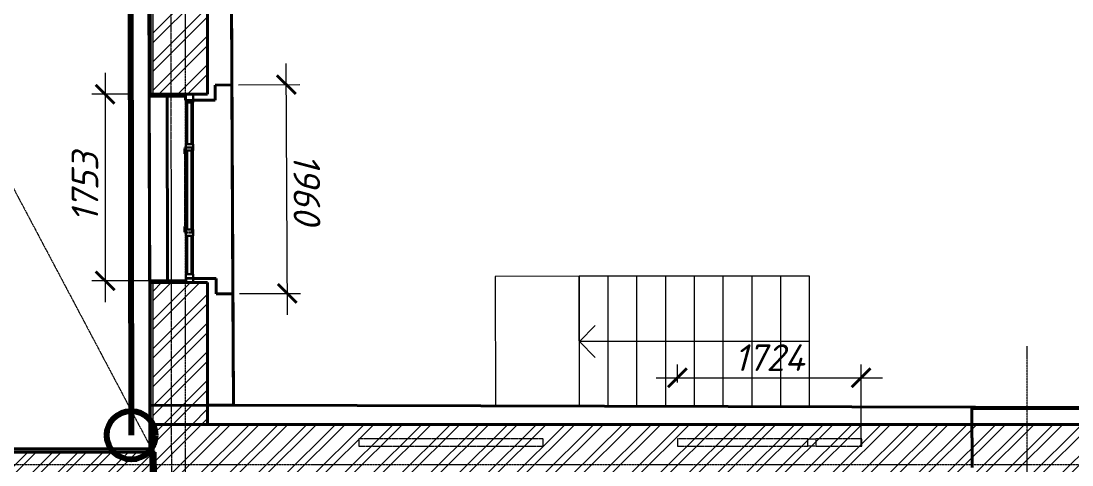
# Model space of a CAD drawing. Header units: millimetres. Extents: x 749182 to 2267578, y 70462 to 311449.
# Drawn here: x 1987787 to 1997650, y 96169 to 100338 of the extents above; entities that cross this region are included whole.
import ezdxf

# ---------------------------------------------------------------- set-up
doc = ezdxf.new("R2010")
doc.units = ezdxf.units.MM
for name, pattern in [('ADSK_Линия сетки', [25, 20, -2.5, 0, -2.5]), ('ADSK_Сверху', [4.5, 3, -1.5]), ('осеваяX2', [4, 2.5, -0.5, 0.5, -0.5])]:
    doc.linetypes.add(name, pattern=pattern)
doc.layers.get('Defpoints').update_dxf_attribs({"color": 255})
for name, color, linetype, lineweight in [('_ Окна', 7, 'Continuous', 30), ('Витраж', 7, 'Continuous', 9), ('Лестницы', 7, 'Continuous', 18), ('Окна', 7, 'Continuous', 18), ('Оси', 165, 'осеваяX2', 13), ('Панели витража', 7, 'Continuous', 9), ('Перекрытие', 7, 'Continuous', 18), ('размеры', 7, 'Continuous', 9), ('Стены', 184, 'Continuous', 40), ('Стены внутренние', 7, 'Continuous', 18), ('Стены наружные', 7, 'Continuous', 18), ('Стены разрез', 7, 'Continuous', 35), ('Стены штриховка', 7, 'Continuous', 18), ('стояки', 7, 'Continuous', 9), ('Стрелки вверх', 7, 'Continuous', 18)]:
    doc.layers.add(name, color=color, linetype=linetype, lineweight=lineweight)
doc.layers.add('Линии', color=7, linetype='Continuous', lineweight=9, true_color=0x00a600)
doc.layers.add('планы со стояками отопление_dwg', color=7, linetype='Continuous', lineweight=9, true_color=0x767676)
doc.styles.add('М2', font='isocpeui.ttf')
doc.dimstyles.new('SPDS 1_100', dxfattribs={"dimscale": 100, "dimtxt": 2.5, "dimasz": 1.77, "dimexe": 1.25, "dimexo": 0.625, "dimtad": 1, "dimdec": 0, "dimrnd": 0.001, "dimzin": 9, "dimtxsty": 'М2', "dimblk": 'ARCHTICK', "dimcen": 2.5, "dimdle": 2, "dimclrt": 256, "dimadec": 0, "dimazin": 2, "dimtfac": 0.75, "dimtdec": 0, "dimtmove": 1, "dimatfit": 3, "dimfxl": 0, "dimtolj": 1, "dimlwd": 9, "dimlwe": 9, "dimarcsym": 0})
pattern_1 = [(0, (1958220.23, 75616.62), (406.4, 101.6), [33.528, -271.272, 33.528, -271.272, -1625.6]), (0, (1958220.23, 75616.62), (406.4, 101.6), [-609.6, 33.528, -576.072, 33.528, -271.272, -711.2]), (0, (1958220.23, 75616.62), (406.4, 101.6), [-1524, 33.528, -169.672, 33.528, -474.472]), (120, (1958372.63, 75667.42), (-291.18818, 301.15272), [33.528, -271.272, 33.528, -271.272, -1625.6]), (120, (1958372.63, 75667.42), (-291.18818, 301.15272), [-609.6, 33.528, -576.072, 33.528, -271.272, -711.2]), (120, (1958372.63, 75667.42), (-291.18818, 301.15272), [-1524, 33.528, -169.672, 33.528, -474.472]), (240, (1958423.43, 75870.62), (-115.21182, -402.75272), [33.528, -271.272, 33.528, -271.272, -1625.6]), (240, (1958423.43, 75870.62), (-115.21182, -402.75272), [-609.6, 33.528, -576.072, 33.528, -271.272, -711.2]), (240, (1958423.43, 75870.62), (-115.21182, -402.75272), [-1524, 33.528, -169.672, 33.528, -474.472])]
pattern_2 = [(45, (1958220.23, 75616.62), (-134.70384, 134.70384), []), (45, (1958310.03, 75616.62), (-134.70384, 134.70384), [])]

# ---------------------------------------------------------------- blocks, each defined once
blk = doc.blocks.new('Существующие стены 2 этаж - Существующие стены 2 этаж-699583-01 План 1-го этажа маркировочный')
at = {"layer": 'Стены', "color": 254, "linetype": 'ADSK_Сверху', "true_color": 0xe8c5d7}
for p, q in [((38488.2, 21084.2), (38493.9, 20529.5)), ((39861, 21083.4), (38488.2, 21084.2)), ((38493.9, 20529.5), (38488.2, 21084.2)), ((38488.2, 21084.2), (43553.3, 21081.3))]:
    blk.add_line(p, q, dxfattribs=at)
blk = doc.blocks.new('Прямоугольный импост - 70х20_60мм-1240125-01 План 1-го этажа маркировочный')
at = {"layer": 'Витраж', "color": 253, "linetype": 'ADSK_Сверху', "true_color": 0xaaaaaa}
for p, q in [((31112, 22344.9), (31112, 22264.9)), ((31182, 22344.9), (31182, 22264.9)), ((31112, 22264.9), (31182, 22264.9))]:
    blk.add_line(p, q, dxfattribs=at)
blk = doc.blocks.new('Прямоугольный импост - 70х20_60мм-1439130-01 План 1-го этажа маркировочный')
at = {"layer": 'Витраж', "color": 253, "linetype": 'ADSK_Сверху', "true_color": 0xaaaaaa}
for p, q in [((-80, 35), (0, 35)), ((0, 35), (0, -35)), ((0, -35), (-80, -35))]:
    blk.add_line(p, q, dxfattribs=at)
blk = doc.blocks.new('Прямоугольный импост - 70х20_60мм-1439131-01 План 1-го этажа маркировочный')
at = {"layer": 'Витраж', "color": 253, "linetype": 'ADSK_Сверху', "true_color": 0xaaaaaa}
for p, q in [((0, 35), (-80, 35)), ((0, -35), (0, 35)), ((-80, -35), (0, -35))]:
    blk.add_line(p, q, dxfattribs=at)
blk = doc.blocks.new('Витраж-тент со смещением вовне - 60мм 30 сдвиг-1467065-01 План 1-го этажа маркировочный')
at = {"layer": '_ Окна', "color": 253, "linetype": 'ADSK_Сверху', "true_color": 0xaaaaaa}
for p, q in [((-400, 25), (-400, -45)), ((-400, 25), (-370, 25)), ((-400, -45), (-400, 25)), ((400, 25), (370, 25)), ((400, -45), (400, 25)), ((400, -45), (400, 25)), ((-340, -45), (-400, -45)), ((-340, -35), (-340, -45)), ((340, -35), (340, -45)), ((340, -45), (400, -45))]:
    blk.add_line(p, q, dxfattribs=at)
at = {"layer": 'Окна', "color": 253, "linetype": 'ADSK_Сверху', "true_color": 0xaaaaaa}
blk.add_line((-340, -45), (340, -45), dxfattribs=at)
blk = doc.blocks.new('Прямоугольный импост - 70х20_60мм-1446451-01 План 1-го этажа маркировочный')
at = {"layer": 'Витраж', "color": 253, "linetype": 'ADSK_Сверху', "true_color": 0xaaaaaa}
for p, q in [((31182, 24034.9), (31112, 24034.9)), ((31112, 24034.9), (31112, 23954.9)), ((31182, 24034.9), (31182, 23954.9))]:
    blk.add_line(p, q, dxfattribs=at)
blk = doc.blocks.new('Прямоугольный импост - 70х60мм-1225009-01 План 1-го этажа маркировочный')
at = {"layer": 'Витраж', "color": 253, "linetype": 'ADSK_Сверху', "true_color": 0xaaaaaa}
for p, q in [((-5936, 11391.9), (-6006, 11391.9)), ((-6006, 11031.9), (-6006, 11391.9)), ((-5936, 11031.9), (-5936, 11391.9)), ((-6006, 11031.9), (-5936, 11031.9))]:
    blk.add_line(p, q, dxfattribs=at)
blk = doc.blocks.new('Прямоугольный импост - 70х60мм-1426887-01 План 1-го этажа маркировочный')
at = {"layer": 'Витраж', "color": 253, "linetype": 'ADSK_Сверху', "true_color": 0xaaaaaa}
for p, q in [((-6073.8, 27726.3), (-6143.8, 27726.3)), ((-6143.8, 27336.3), (-6143.8, 27726.3)), ((-6073.8, 27336.3), (-6073.8, 27726.3)), ((-6143.8, 27336.3), (-6073.8, 27336.3))]:
    blk.add_line(p, q, dxfattribs=at)
blk = doc.blocks.new('Прямоугольный импост - 70х60мм-1229542-01 План 1-го этажа маркировочный')
at = {"layer": 'Витраж', "color": 253, "linetype": 'ADSK_Сверху', "true_color": 0xaaaaaa}
for p, q in [((3808.5, 35377.6), (3738.5, 35377.6)), ((3738.5, 35377.6), (3738.5, 34637.6)), ((3808.5, 35377.6), (3808.5, 34637.6)), ((3738.5, 34637.6), (3808.5, 34637.6))]:
    blk.add_line(p, q, dxfattribs=at)
blk = doc.blocks.new('Прямоугольный импост - 70х60мм-1439128-01 План 1-го этажа маркировочный')
at = {"layer": 'Витраж', "color": 253, "linetype": 'ADSK_Сверху', "true_color": 0xaaaaaa}
for p, q in [((-30, 35), (30, 35)), ((30, -35), (-30, -35))]:
    blk.add_line(p, q, dxfattribs=at)
blk = doc.blocks.new('Прямоугольный импост - 70х20_56мм-1435288-01 План 1-го этажа маркировочный')
at = {"layer": 'Витраж', "color": 253, "linetype": 'ADSK_Сверху', "true_color": 0xaaaaaa}
for p, q in [((32736.1, 20799.1), (32736.1, 20729.1)), ((33226.1, 20799.1), (32736.1, 20799.1)), ((32736.1, 20729.1), (33226.1, 20729.1))]:
    blk.add_line(p, q, dxfattribs=at)
blk = doc.blocks.new('Прямоугольный импост - 70х20_56мм-1329112-01 План 1-го этажа маркировочный')
at = {"layer": 'Витраж', "color": 253, "linetype": 'ADSK_Сверху', "true_color": 0xaaaaaa}
for p, q in [((34466.1, 20799.1), (33996.1, 20799.1)), ((33996.1, 20729.1), (34466.1, 20729.1)), ((34466.1, 20729.1), (34466.1, 20799.1))]:
    blk.add_line(p, q, dxfattribs=at)
blk = doc.blocks.new('Прямоугольный импост - 70х20_56мм-1464521-01 План 1-го этажа маркировочный')
at = {"layer": 'Витраж', "color": 253, "linetype": 'ADSK_Сверху', "true_color": 0xaaaaaa}
for p, q in [((33996.1, 20799.1), (33226.1, 20799.1)), ((33226.1, 20729.1), (33996.1, 20729.1))]:
    blk.add_line(p, q, dxfattribs=at)
blk = doc.blocks.new('Прямоугольный импост - 70х20_56мм-1238645-01 План 1-го этажа маркировочный')
at = {"layer": 'Витраж', "color": 253, "linetype": 'ADSK_Сверху', "true_color": 0xaaaaaa}
for p, q in [((15308.3, 20783.6), (15308.3, 20713.6)), ((15778.3, 20783.6), (15308.3, 20783.6)), ((15308.3, 20713.6), (15778.3, 20713.6))]:
    blk.add_line(p, q, dxfattribs=at)
blk = doc.blocks.new('Прямоугольный импост - 70х20_56мм-2061146-01 План 1-го этажа маркировочный')
at = {"layer": 'Витраж', "color": 253, "linetype": 'ADSK_Сверху', "true_color": 0xaaaaaa}
for p, q in [((37025.2, 20799.1), (37025.2, 20729.1)), ((37457.2, 20799.1), (37025.2, 20799.1)), ((37025.2, 20729.1), (37457.2, 20729.1)), ((37457.2, 20729.1), (37457.2, 20799.1))]:
    blk.add_line(p, q, dxfattribs=at)
blk = doc.blocks.new('Прямоугольный импост - 70х20_56мм-2061147-01 План 1-го этажа маркировочный')
at = {"layer": 'Витраж', "color": 253, "linetype": 'ADSK_Сверху', "true_color": 0xaaaaaa}
for p, q in [((36949.2, 20799.1), (36197.2, 20799.1)), ((36197.2, 20729.1), (36949.2, 20729.1)), ((36949.2, 20729.1), (36949.2, 20799.1))]:
    blk.add_line(p, q, dxfattribs=at)
blk = doc.blocks.new('Прямоугольный импост - 70х76мм-1433447-01 План 1-го этажа маркировочный')
at = {"layer": 'Витраж', "color": 253, "linetype": 'ADSK_Сверху', "true_color": 0xaaaaaa}
for p, q in [((38, 35), (-38, 35)), ((-38, 35), (-38, -35)), ((38, -35), (38, 35)), ((-38, -35), (38, -35))]:
    blk.add_line(p, q, dxfattribs=at)
blk = doc.blocks.new('Существующие стены 1 эт - Существующие стены 1 эт-653793-01 План 1-го этажа маркировочный')
at = {"layer": 'Стены'}
for p, q in [((31502.4, 33829.4), (31559.9, 21112.7)), ((30768.8, 24198.6), (30766.6, 25126.5)), ((30773.8, 22089.6), (30768.8, 24198.6)), ((30773.8, 22089.6), (30768.8, 24198.6)), ((30768.8, 24198.6), (30773.8, 22089.6)), ((30768.8, 24198.6), (30775, 24198.6)), ((30775, 24198.6), (30768.8, 24198.6)), ((31546.3, 24121.2), (31388.1, 24120.5)), ((31388.1, 24120.5), (31388.7, 23979.4)), ((31546.3, 24121.2), (31555.2, 22161.2)), ((30970.4, 24015.1), (30769.2, 24014.6)), ((30773.3, 22281.5), (30769.2, 24014.6)), ((30937.5, 24034.9), (30941.6, 22264.9)), ((30941.6, 22264.9), (30937.5, 24034.9)), ((31110.4, 24015.4), (30970.4, 24015.1)), ((31110.4, 23978.1), (31110.4, 24015.4)), ((31112, 23978.1), (31110.4, 23978.1)), ((31388.7, 23979.4), (31182, 23978.4)), ((31182, 22303), (31396.3, 22304)), ((31396.3, 22304), (31397, 22160.5)), ((30773.3, 22281.5), (30974.4, 22281.9)), ((30974.4, 22281.9), (31112, 22282.3)), ((31397, 22160.5), (31555.2, 22161.2)), ((30775, 21553), (30773.8, 22089.6)), ((30775, 22089.6), (30773.8, 22089.6)), ((30773.8, 22089.6), (30775, 22089.6)), ((31559.9, 21112.7), (31317, 21113.3)), ((31317, 21113.3), (31559.9, 21112.7)), ((31559.9, 21112.7), (43534.5, 21082.8))]:
    blk.add_line(p, q, dxfattribs=at)
at = {"layer": 'Стены разрез'}
for p, q in [((30766.3, 25268.5), (30769.2, 24014.6)), ((31546.3, 24121.2), (31541.6, 25158.8)), ((31388.1, 24120.5), (31546.3, 24121.2)), ((31388.7, 23979.4), (31388.1, 24120.5)), ((30769.2, 24014.6), (30970.4, 24015.1)), ((30970.4, 24015.1), (31110.4, 24015.4)), ((31110.4, 24015.4), (31110.4, 23978.1)), ((31110.4, 23978.1), (31388.7, 23979.4)), ((31396.3, 22304), (31114.4, 22302.7)), ((31114.4, 22302.7), (31114.4, 22282.3)), ((31397, 22160.5), (31396.3, 22304)), ((30974.4, 22281.9), (30773.3, 22281.5)), ((30773.3, 22281.5), (30776, 21114.6)), ((31114.4, 22282.3), (30974.4, 22281.9)), ((31555.2, 22161.2), (31397, 22160.5)), ((31559.9, 21112.7), (31555.2, 22161.2)), ((30776, 21114.6), (31559.9, 21112.7)), ((39915, 21091.8), (30776.5, 21114.6)), ((30776.5, 21114.6), (30777, 20701.8)), ((30777, 20701.8), (30787.2, 20395.3))]:
    blk.add_line(p, q, dxfattribs=at)
blk = doc.blocks.new('Системная панель - _AR_Стекло_40мм_привязка по центру-V120-01 План 1-го этажа маркировочный')
at = {"layer": 'Панели витража', "lineweight": 30}
for p, q in [((195, 20), (-195, 20)), ((-195, 20), (-195, -20)), ((195, -20), (195, 20)), ((-195, -20), (195, -20))]:
    blk.add_line(p, q, dxfattribs=at)
blk = doc.blocks.new('Прямоугольный импост - 70х20_60мм-V121-01 План 1-го этажа маркировочный')
at = {"layer": 'Витраж', "lineweight": 30}
for p, q in [((-80, 35), (0, 35)), ((-80, -35), (-80, 35)), ((0, 35), (0, -35)), ((0, -35), (-80, -35))]:
    blk.add_line(p, q, dxfattribs=at)
blk = doc.blocks.new('Прямоугольный импост - 70х20_60мм-V122-01 План 1-го этажа маркировочный')
at = {"layer": 'Витраж', "lineweight": 30}
for p, q in [((0, 35), (-80, 35)), ((-80, 35), (-80, -35)), ((0, -35), (0, 35)), ((-80, -35), (0, -35))]:
    blk.add_line(p, q, dxfattribs=at)
blk = doc.blocks.new('Системная панель - _AR_Стекло_40мм_привязка по центру-V123-01 План 1-го этажа маркировочный')
at = {"layer": 'Панели витража', "lineweight": 30}
for p, q in [((180, 20), (-180, 20)), ((-180, 20), (-180, -20)), ((180, -20), (180, 20)), ((-180, -20), (180, -20))]:
    blk.add_line(p, q, dxfattribs=at)
blk = doc.blocks.new('Системная панель - _AR_Стекло_40мм_привязка по центру-V124-01 План 1-го этажа маркировочный')
at = {"layer": 'Панели витража', "lineweight": 30}
for p, q in [((370, 20), (-370, 20)), ((-370, 20), (-370, -20)), ((370, -20), (370, 20)), ((-370, -20), (370, -20))]:
    blk.add_line(p, q, dxfattribs=at)
blk = doc.blocks.new('Прямоугольный импост - 70х60мм-V44-01 План 1-го этажа маркировочный')
at = {"layer": 'Витраж'}
for p, q in [((-6143.8, 27336.3), (-6143.8, 27726.3)), ((-6073.8, 27726.3), (-6073.8, 27336.3))]:
    blk.add_line(p, q, dxfattribs=at)
blk = doc.blocks.new('Прямоугольный импост - 70х60мм-V40-01 План 1-го этажа маркировочный')
at = {"layer": 'Витраж'}
for p, q in [((-6006, 9731.9), (-6006, 10091.9)), ((-5936, 10091.9), (-5936, 9731.9))]:
    blk.add_line(p, q, dxfattribs=at)
blk = doc.blocks.new('Прямоугольный импост - 70х60мм-V125-01 План 1-го этажа маркировочный')
at = {"layer": 'Витраж', "lineweight": 30}
for p, q in [((-30, 35), (30, 35)), ((-30, -35), (-30, 35)), ((30, 35), (30, -35)), ((30, -35), (-30, -35))]:
    blk.add_line(p, q, dxfattribs=at)
blk = doc.blocks.new('Прямоугольный импост - 70х60мм-V63-01 План 1-го этажа маркировочный')
at = {"layer": 'Витраж'}
for p, q in [((3738.5, 34637.6), (3738.5, 35377.6)), ((3808.5, 35377.6), (3808.5, 34637.6))]:
    blk.add_line(p, q, dxfattribs=at)
blk = doc.blocks.new('планы со стояками отопление_dwg-1484427-01 План 1-го этажа маркировочный')
at = {"layer": 'стояки', "lineweight": 80}
blk.add_line((202957, 198942.1), (202995.3, 176908.9), dxfattribs=at)
blk.add_circle((202995.3, 176908.9), 228.1, dxfattribs=at)
blk = doc.blocks.new('_ArchTick')
at = {"color": 0, "linetype": 'ByBlock', "const_width": 0.15}
blk.add_lwpolyline([(-0.5, -0.5), (0.5, 0.5)], dxfattribs=at)
blk = doc.blocks.new('*D2825')
at = {"layer": 'Defpoints', "color": 0, "lineweight": 20, "transparency": 16777216}
for p in [(1995671.3, 96987.8), (1993947.4, 96880.7), (1995671.3, 96285.6)]:
    blk.add_point(p, dxfattribs=at)
at = {"layer": 'размеры', "color": 0, "lineweight": 9, "transparency": 16777216}
for p, q in [((1993947.4, 96943.2), (1993947.4, 97112.8)), ((1995671.3, 96348.1), (1995671.3, 97112.8)), ((1993747.4, 96987.8), (1995871.3, 96987.8))]:
    blk.add_line(p, q, dxfattribs=at)
at = {"layer": 'размеры', "color": 0, "lineweight": 9, "transparency": 16777216, "xscale": 177, "yscale": 177, "zscale": 177, "rotation": 180}
blk.add_blockref('_ArchTick', (1993947.4, 96987.8), dxfattribs=at)
at = {"layer": 'размеры', "color": 0, "lineweight": 9, "transparency": 16777216, "xscale": 177, "yscale": 177, "zscale": 177}
blk.add_blockref('_ArchTick', (1995671.3, 96987.8), dxfattribs=at)
at = {"layer": 'размеры', "lineweight": 20, "transparency": 16777216, "insert": (1994809.4, 97176.9), "char_height": 250, "width": 580.928, "attachment_point": 5, "style": 'М2'}
blk.add_mtext('\\A1;1724', dxfattribs=at)
blk = doc.blocks.new('*D2835')
at = {"layer": 'Defpoints', "color": 0, "lineweight": 20, "transparency": 16777216}
for p in [(1988867.2, 99651.5), (1988575.8, 97898.9), (1989334.7, 97898.9)]:
    blk.add_point(p, dxfattribs=at)
at = {"layer": 'размеры', "color": 0, "lineweight": 9, "transparency": 16777216}
for p, q in [((1988575.8, 99851.5), (1988575.8, 97698.9)), ((1988804.7, 99651.5), (1988450.8, 99651.5)), ((1989272.2, 97898.9), (1988450.8, 97898.9))]:
    blk.add_line(p, q, dxfattribs=at)
at = {"layer": 'размеры', "color": 0, "lineweight": 9, "transparency": 16777216, "xscale": 177, "yscale": 177, "zscale": 177}
for p, rotation in [((1988575.8, 99651.5), 90), ((1988575.8, 97898.9), 270)]:
    blk.add_blockref('_ArchTick', p, dxfattribs=dict(at, rotation=rotation))
at = {"layer": 'размеры', "lineweight": 20, "transparency": 16777216, "insert": (1988386.7, 98775.2), "char_height": 250, "width": 560.473, "attachment_point": 5, "rotation": 90, "style": 'М2'}
blk.add_mtext('\\A1;1753', dxfattribs=at)
blk = doc.blocks.new('*D2838')
at = {"layer": 'Defpoints', "color": 0, "lineweight": 20, "transparency": 16777216}
for p in [(1989766.5, 99737.9), (1990277, 99740.2), (1989775.4, 97777.8)]:
    blk.add_point(p, dxfattribs=at)
at = {"layer": 'размеры', "color": 0, "lineweight": 9, "transparency": 16777216}
for p, q in [((1990286.8, 97580.1), (1990276.1, 99940.2)), ((1989829, 99738.1), (1990402, 99740.7)), ((1989837.9, 97778.1), (1990410.9, 97780.7))]:
    blk.add_line(p, q, dxfattribs=at)
at = {"layer": 'размеры', "color": 0, "lineweight": 9, "transparency": 16777216, "xscale": 177, "yscale": 177, "zscale": 177}
for p, rotation in [((1990277, 99740.2), 90.25937611902982), ((1990285.9, 97780.1), 270.2593761190299)]:
    blk.add_blockref('_ArchTick', p, dxfattribs=dict(at, rotation=rotation))
at = {"layer": 'размеры', "lineweight": 20, "transparency": 16777216, "insert": (1990469, 98761), "char_height": 250, "width": 560.473, "attachment_point": 5, "rotation": 270.25938, "style": 'М2'}
blk.add_mtext('\\A1;1960', dxfattribs=at)

msp = doc.modelspace()

# ---------------------------------------------------------------- hatches: boundary and pattern name
at = {"layer": 'Стены внутренние', "lineweight": 9}
h = msp.add_hatch(dxfattribs=at)
h.set_pattern_fill('FP_2', color=256, style=0, pattern_type=2)
h.set_pattern_definition(pattern_1)
h.paths.add_polyline_path([(1989007.2418, 96290.192), (1989027.2418, 96290.263), (1989027.2418, 97881.5391), (1989007.2418, 97881.5391), (1989007.2418, 96290.2277)])
h.paths.add_polyline_path([(1989007.2418, 99651.5391), (1989027.2418, 99651.5391), (1989027.2418, 100899.5153), (1989007.2418, 100899.5153), (1989007.2418, 99743.7732)])
h.paths.add_polyline_path([(1989007.2418, 102669.5153), (1989027.2418, 102669.5153), (1989027.2418, 103929.4915), (1989007.2418, 103929.4915), (1989007.2418, 102675.4269)])
h.paths.add_polyline_path([(1989007.2418, 105699.4915), (1989027.2418, 105699.4915), (1989027.2418, 106949.4591), (1989007.2418, 106949.4591), (1989007.2418, 105709.1643)])
h.paths.add_polyline_path([(1989027.2418, 108719.4591), (1989027.2418, 110021.7467), (1989007.2418, 110021.7467), (1989007.2418, 108719.4591)])
h.paths.add_polyline_path([(1989027.2418, 111791.7467), (1989027.2418, 113042.7448), (1989007.2418, 113042.7448), (1989007.2418, 111791.7467)])
h.paths.add_polyline_path([(1989007.2418, 114812.7448), (1989027.2418, 114812.7448), (1989027.2418, 116071.7466), (1989007.2418, 116071.7466), (1989007.2418, 114819.5922)])
h.paths.add_polyline_path([(1989007.2418, 117841.7466), (1989027.2418, 117841.7466), (1989027.2418, 118611.7457), (1989007.2418, 118611.7457), (1989007.2418, 117848.2593)])
h = msp.add_hatch(dxfattribs=at)
h.set_pattern_fill('FP_1', color=256, style=0, pattern_type=2)
h.set_pattern_definition([(45, (1958220.23, 75616.62), (-117.8655, 117.8655), []), (45, (1958298.8, 75616.62), (-117.8655, 117.8655), [])])
h.paths.add_polyline_path([(1977165.7647, 96019.0554), (1989027.2418, 96040.6773), (1989027.2418, 96290.2277), (1977165.3185, 96269.055), (1977165.7576, 96023.0313)])
h = msp.add_hatch(dxfattribs=at)
h.set_pattern_fill('FP_2', color=256, style=0, pattern_type=2)
h.set_pattern_definition(pattern_1)
h.paths.add_polyline_path([(1977206.0611, 96269.1277), (1989007.2418, 96290.263), (1989007.2418, 96310.192), (1977206.0611, 96289.1278), (1977206.0611, 96278.6545)])
at = {"layer": 'Стены наружные', "lineweight": 9}
h = msp.add_hatch(dxfattribs=at)
h.set_pattern_fill('FP_3', color=256, angle=45, style=0, pattern_type=2)
h.set_pattern_definition(pattern_2)
h.paths.add_polyline_path([(1989365.0544, 96550.6773), (1989537.2418, 96550.6773), (1989537.2418, 97881.5391), (1989027.2418, 97881.5391), (1989027.2418, 96550.6773), (1989154.8043, 96550.6773)])
h.paths.add_polyline_path([(1989027.2418, 99651.5391), (1989537.2418, 99651.5391), (1989537.2418, 100899.5153), (1989027.2418, 100899.5153), (1989027.2418, 100326.3599)])
h.paths.add_polyline_path([(1989027.2418, 102669.5153), (1989537.2418, 102669.5153), (1989537.2418, 103929.4915), (1989027.2418, 103929.4915), (1989027.2418, 102716.6657)])
h.paths.add_polyline_path([(1989365.0544, 105699.4915), (1989537.2418, 105699.4915), (1989537.2418, 106949.4591), (1989027.2418, 106949.4591), (1989027.2418, 105699.4915)])
h.paths.add_polyline_path([(1989151.53, 108719.4591), (1989537.2418, 108719.4591), (1989537.2418, 110021.7467), (1989027.2418, 110021.7467), (1989027.2418, 108719.4591)])
h.paths.add_polyline_path([(1989027.2418, 111791.7467), (1989537.2418, 111791.7467), (1989537.2418, 113042.7448), (1989027.2418, 113042.7448), (1989027.2418, 112277.8893)])
h.paths.add_polyline_path([(1989537.2418, 114812.7448), (1989537.2418, 116071.7466), (1989027.2418, 116071.7466), (1989027.2418, 114812.7448)])
h.paths.add_polyline_path([(1989027.2418, 117841.7466), (1989537.2418, 117841.7466), (1989537.2418, 119141.7457), (1989027.2418, 119141.7457), (1989027.2418, 117852.2209)])
h = msp.add_hatch(dxfattribs=at)
h.set_pattern_fill('FP_3', color=256, angle=45, style=0, pattern_type=2)
h.set_pattern_definition(pattern_2)
h.paths.add_polyline_path([(2004413.9623, 96040.6773), (2004763.4379, 96040.6773), (2004763.4379, 96550.6773), (2003612.2023, 96550.6773), (2003612.2023, 96040.6773), (2003856.5953, 96040.6773)])
h.paths.add_polyline_path([(2001627.1275, 96040.6773), (2001797.2023, 96040.6773), (2001797.2023, 96550.6773), (1999817.8078, 96550.6773), (1999817.8078, 96040.6773), (2000779.2036, 96041.5637), (2000850.5644, 96042.0968), (2000850.575, 96040.6773), (2000970.8433, 96040.6773)])
h.paths.add_polyline_path([(1997434.7641, 96040.6773), (1998087.8078, 96040.6773), (1998087.8078, 96550.6773), (1989027.2418, 96550.6773), (1989027.2418, 96040.6773), (1997413.074, 96040.6773)])

# ---------------------------------------------------------------- linework, layer by layer
at = {"layer": 'Лестницы'}
for p, q in [((1993026.2667, 96721.2015), (1993026.2667, 97942.8044)), ((1993296.3667, 97942.8044), (1993026.2667, 97942.8044)), ((1993566.4667, 97942.8044), (1993296.3667, 97942.8044)), ((1993296.3667, 96720.5281), (1993296.3667, 97942.8044)), ((1993296.3667, 96720.5281), (1993296.3667, 97942.8044)), ((1993836.5667, 97942.8044), (1993566.4667, 97942.8044)), ((1993566.4667, 96719.8547), (1993566.4667, 97942.8044)), ((1993566.4667, 96719.8547), (1993566.4667, 97942.8044)), ((1994106.6667, 97942.8044), (1993836.5667, 97942.8044)), ((1993836.5667, 96719.1814), (1993836.5667, 97942.8044)), ((1993836.5667, 96719.1814), (1993836.5667, 97942.8044)), ((1994376.7667, 97942.8044), (1994106.6667, 97942.8044)), ((1994106.6667, 96718.508), (1994106.6667, 97942.8044)), ((1994106.6667, 96718.508), (1994106.6667, 97942.8044)), ((1994646.8667, 97942.8044), (1994376.7667, 97942.8044)), ((1994376.7667, 96717.8346), (1994376.7667, 97942.8044)), ((1994376.7667, 96717.8346), (1994376.7667, 97942.8044)), ((1994916.9667, 97942.8044), (1994646.8667, 97942.8044)), ((1994646.8667, 96717.1612), (1994646.8667, 97942.8044)), ((1994646.8667, 96717.1612), (1994646.8667, 97942.8044)), ((1995187.0667, 97942.8044), (1994916.9667, 97942.8044)), ((1994916.9667, 96716.4878), (1994916.9667, 97942.8044)), ((1994916.9667, 96716.4878), (1994916.9667, 97942.8044)), ((1995187.0667, 96715.8144), (1995187.0667, 97942.8044)), ((1995187.0667, 96715.8144), (1995187.0667, 97942.8044)), ((1993026.2667, 96715.8044), (1993026.2667, 96721.2015)), ((1993296.3667, 96715.8044), (1993026.2667, 96715.8044)), ((1993296.3667, 96715.8044), (1993296.3667, 96720.5281)), ((1993296.3667, 96715.8044), (1993296.3667, 96720.5281)), ((1993566.4667, 96715.8044), (1993296.3667, 96715.8044)), ((1993566.4667, 96715.8044), (1993566.4667, 96719.8547)), ((1993566.4667, 96715.8044), (1993566.4667, 96719.8547)), ((1993836.5667, 96715.8044), (1993566.4667, 96715.8044)), ((1993836.5667, 96715.8044), (1993836.5667, 96719.1814)), ((1993836.5667, 96715.8044), (1993836.5667, 96719.1814)), ((1994106.6667, 96715.8044), (1993836.5667, 96715.8044)), ((1994106.6667, 96715.8044), (1994106.6667, 96718.508)), ((1994106.6667, 96715.8044), (1994106.6667, 96718.508)), ((1994376.7667, 96715.8044), (1994106.6667, 96715.8044)), ((1994376.7667, 96715.8044), (1994376.7667, 96717.8346)), ((1994376.7667, 96715.8044), (1994376.7667, 96717.8346)), ((1994646.8667, 96715.8044), (1994376.7667, 96715.8044)), ((1994646.8667, 96715.8044), (1994646.8667, 96717.1612)), ((1994646.8667, 96715.8044), (1994646.8667, 96717.1612)), ((1994916.9667, 96715.8044), (1994646.8667, 96715.8044)), ((1995187.0667, 96715.8044), (1994916.9667, 96715.8044))]:
    msp.add_line(p, q, dxfattribs=at)
at = {"layer": 'Линии', "linetype": 'ADSK_Сверху'}
msp.add_line((1977218.0611, 118599.7457), (1988995.2418, 96350.4113), dxfattribs=at)
at = {"layer": 'Оси', "linetype": 'ADSK_Линия сетки'}
for p, q in [((1989330.1361, 71313.2448), (1989330.1361, 120151.4054)), ((1997230.1361, 71313.2448), (1997230.1361, 97285.4199)), ((1947134.001, 96173.407), (2015361.944, 96173.407))]:
    msp.add_line(p, q, dxfattribs=at)
at = {"layer": 'Перекрытие', "linetype": 'ADSK_Сверху'}
msp.add_line((1989170.666, 118802.058), (1989200.3258, 93709.4574), dxfattribs=at)
at = {"layer": 'Перекрытие'}
for p, q in [((1993025.1376, 97941.6693), (1992237.4307, 97939.8007)), ((1992237.4307, 97939.8007), (1992240.3168, 96723.161)), ((1993028.0327, 96721.1971), (1993025.1376, 97941.6693)), ((1992240.3168, 96723.161), (1993028.0327, 96721.1971))]:
    msp.add_line(p, q, dxfattribs=at)
at = {"layer": 'Стены внутренние', "lineweight": 40}
for p, q in [((1988995.2418, 100899.5153), (1988995.2418, 99651.5391)), ((1988995.2418, 99651.5391), (1989027.2418, 99651.5391)), ((1988995.2418, 97881.5391), (1988995.2418, 96322.1706)), ((1989027.2418, 97881.5391), (1988995.2418, 97881.5391)), ((1989047.0186, 96290.263), (1977165.3185, 96269.055)), ((1988995.2418, 96322.1706), (1977218.0611, 96301.1492)), ((1989047.4649, 96040.2634), (1989047.0186, 96290.263))]:
    msp.add_line(p, q, dxfattribs=at)
at = {"layer": 'Стены наружные', "lineweight": 40}
for p, q in [((1989537.2418, 99651.5391), (1989537.2418, 100899.5153)), ((1989027.2418, 99651.5391), (1989537.2418, 99651.5391)), ((1989537.2418, 97881.5391), (1989027.2418, 97881.5391)), ((1989537.2418, 96550.6773), (1989537.2418, 97881.5391)), ((1998087.8078, 96550.6773), (1989027.2418, 96550.6773)), ((1989027.2418, 96550.6773), (1989027.2418, 96040.6773))]:
    msp.add_line(p, q, dxfattribs=at)
at = {"layer": 'Стены штриховка'}
for p, q in [((1988997.2418, 99651.5391), (1988997.2418, 100899.5153)), ((1989007.2418, 99651.5391), (1989007.2418, 100899.5153)), ((1989027.2418, 99651.5391), (1989027.2418, 100899.5153)), ((1988997.2418, 96320.1742), (1988997.2418, 97881.5391)), ((1989007.2418, 96310.192), (1989007.2418, 97881.5391)), ((1989027.2418, 96550.6773), (1989027.2418, 97881.5391)), ((1977206.0611, 96289.1278), (1989007.2418, 96310.192)), ((1977216.0611, 96299.1456), (1988997.2418, 96320.1742))]:
    msp.add_line(p, q, dxfattribs=at)
at = {"layer": 'Стрелки вверх'}
for p, q in [((1993026.2667, 97329.3044), (1993176.2667, 97479.3044)), ((1993026.2667, 97329.3044), (1993176.2667, 97179.3044)), ((1993296.3667, 97329.3044), (1993026.5902, 97329.3044)), ((1993566.4667, 97329.3044), (1993296.3667, 97329.3044)), ((1993836.5667, 97329.3044), (1993566.4667, 97329.3044)), ((1994106.6667, 97329.3044), (1993836.5667, 97329.3044)), ((1994376.7667, 97329.3044), (1994106.6667, 97329.3044)), ((1994646.8667, 97329.3044), (1994376.7667, 97329.3044)), ((1994916.9667, 97329.3044), (1994646.8667, 97329.3044)), ((1995187.0667, 97329.3044), (1994916.9667, 97329.3044))]:
    msp.add_line(p, q, dxfattribs=at)

# ---------------------------------------------------------------- block references
at = {"layer": '_ Окна', "color": 253, "linetype": 'ADSK_Сверху', "true_color": 0xaaaaaa, "rotation": 270.0000000000002}
msp.add_blockref('Витраж-тент со смещением вовне - 60мм 30 сдвиг-1467065-01 План 1-го этажа маркировочный', (1989367.2418, 98751.5391), dxfattribs=at)
at = {"layer": 'Витраж', "color": 253, "linetype": 'ADSK_Сверху', "true_color": 0xaaaaaa}
for name, p, rotation in [('Прямоугольный импост - 70х20_60мм-1439131-01 План 1-го этажа маркировочный', (1989367.2418, 99651.5391), 90.00000000000026), ('Прямоугольный импост - 70х60мм-1426887-01 План 1-го этажа маркировочный', (1983258.4906, 126907.8863), 180), ('Прямоугольный импост - 70х60мм-1225009-01 План 1-го этажа маркировочный', (1983396.1997, 109353.4643), 180)]:
    msp.add_blockref(name, p, dxfattribs=dict(at, rotation=rotation))
for name, p in [('Прямоугольный импост - 70х20_60мм-1446451-01 План 1-го этажа маркировочный', (1958220.2258, 75616.6187)), ('Прямоугольный импост - 70х60мм-1229542-01 План 1-го этажа маркировочный', (1985593.7428, 63743.8966)), ('Прямоугольный импост - 70х20_60мм-1240125-01 План 1-го этажа маркировочный', (1958220.2258, 75616.6187)), ('Прямоугольный импост - 70х20_56мм-1435288-01 План 1-го этажа маркировочный', (1958220.2258, 75616.6187)), ('Прямоугольный импост - 70х20_56мм-1464521-01 План 1-го этажа маркировочный', (1958220.2258, 75616.6187)), ('Прямоугольный импост - 70х20_56мм-1329112-01 План 1-го этажа маркировочный', (1958220.2258, 75616.6187)), ('Прямоугольный импост - 70х20_56мм-1238645-01 План 1-го этажа маркировочный', (1978639.0607, 75632.0456)), ('Прямоугольный импост - 70х20_56мм-2061147-01 План 1-го этажа маркировочный', (1958220.2258, 75616.6187)), ('Прямоугольный импост - 70х20_56мм-2061146-01 План 1-го этажа маркировочный', (1958220.2258, 75616.6187))]:
    msp.add_blockref(name, p, dxfattribs=at)
at = {"layer": 'Витраж'}
for name, p, rotation in [('Прямоугольный импост - 70х20_60мм-V122-01 План 1-го этажа маркировочный', (1989367.2418, 99651.5391), 90.00000000000026), ('Прямоугольный импост - 70х60мм-V44-01 План 1-го этажа маркировочный', (1983258.4906, 126907.8863), 180), ('Прямоугольный импост - 70х60мм-V40-01 План 1-го этажа маркировочный', (1983396.1997, 108053.4643), 180)]:
    msp.add_blockref(name, p, dxfattribs=dict(at, rotation=rotation))
at = {"layer": 'Витраж', "color": 253, "linetype": 'ADSK_Сверху', "true_color": 0xaaaaaa, "extrusion": (0, 0, -1)}
for name, p, rotation in [('Прямоугольный импост - 70х60мм-1439128-01 План 1-го этажа маркировочный', (-1989367.2418, 99151.5391), 269.9999999999997), ('Прямоугольный импост - 70х60мм-1439128-01 План 1-го этажа маркировочный', (-1989367.2418, 98351.5391), 269.9999999999997), ('Прямоугольный импост - 70х20_60мм-1439130-01 План 1-го этажа маркировочный', (-1989367.2418, 97881.5391), 269.9999999999997), ('Прямоугольный импост - 70х76мм-1433447-01 План 1-го этажа маркировочный', (-1995207.4089, 96380.6773), 180)]:
    msp.add_blockref(name, p, dxfattribs=dict(at, rotation=rotation))
at = {"layer": 'Витраж', "extrusion": (0, 0, -1), "rotation": 269.9999999999997}
for name, p in [('Прямоугольный импост - 70х60мм-V125-01 План 1-го этажа маркировочный', (-1989367.2418, 99151.5391)), ('Прямоугольный импост - 70х60мм-V125-01 План 1-го этажа маркировочный', (-1989367.2418, 98351.5391)), ('Прямоугольный импост - 70х20_60мм-V121-01 План 1-го этажа маркировочный', (-1989367.2418, 97881.5391))]:
    msp.add_blockref(name, p, dxfattribs=at)
at = {"layer": 'Витраж'}
msp.add_blockref('Прямоугольный импост - 70х60мм-V63-01 План 1-го этажа маркировочный', (1985593.7428, 63743.8966), dxfattribs=at)
at = {"layer": 'Панели витража', "rotation": 270.0000000000002}
for name, p in [('Системная панель - _AR_Стекло_40мм_привязка по центру-V120-01 План 1-го этажа маркировочный', (1989367.2418, 99376.5391)), ('Системная панель - _AR_Стекло_40мм_привязка по центру-V124-01 План 1-го этажа маркировочный', (1989367.2418, 98751.5391)), ('Системная панель - _AR_Стекло_40мм_привязка по центру-V123-01 План 1-го этажа маркировочный', (1989367.2418, 98141.5391))]:
    msp.add_blockref(name, p, dxfattribs=at)
at = {"layer": 'планы со стояками отопление_dwg', "color": 6, "true_color": 0xff00ff}
msp.add_blockref('планы со стояками отопление_dwg-1484427-01 План 1-го этажа маркировочный', (1785824.7266, -80460.4271), dxfattribs=at)
at = {"layer": 'Стены', "color": 254, "linetype": 'ADSK_Сверху', "true_color": 0xe8c5d7}
msp.add_blockref('Существующие стены 2 этаж - Существующие стены 2 этаж-699583-01 План 1-го этажа маркировочный', (1958220.2258, 75616.6187), dxfattribs=at)
at = {"layer": 'Стены', "color": 243, "true_color": 0xbb5389}
msp.add_blockref('Существующие стены 1 эт - Существующие стены 1 эт-653793-01 План 1-го этажа маркировочный', (1958220.2258, 75616.6187), dxfattribs=at)

# ---------------------------------------------------------------- dimensions: what is measured, and where the dimension line sits
at = {"layer": 'размеры', "lineweight": 20}
for base, p1, p2, angle, picture, middle in [((1990277.0351, 99740.1657), (1989775.4218, 97777.7872), (1989766.5485, 99737.8547), 270.25937612, '*D2838', (1990468.9698, 98760.9807)), ((1988575.8144, 97898.8914), (1988867.2418, 99651.5391), (1989334.6571, 97898.8914), 90, '*D2835', (1988386.7046, 98775.2153))]:
    dim = msp.add_linear_dim(base=base, p1=p1, p2=p2, angle=angle, dimstyle='SPDS 1_100', dxfattribs=at)
    dim.commit()
    dim.dimension.update_dxf_attribs({"geometry": picture, "text_midpoint": middle})
dim = msp.add_linear_dim(base=(1995671.3048, 96987.8091), p1=(1993947.4089, 96880.6773), p2=(1995671.3048, 96285.6283), dimstyle='SPDS 1_100', dxfattribs=at)
dim.commit()
dim.dimension.update_dxf_attribs({"geometry": '*D2825', "text_midpoint": (1994809.3569, 97176.9189)})

doc.saveas('drawing.dxf')
